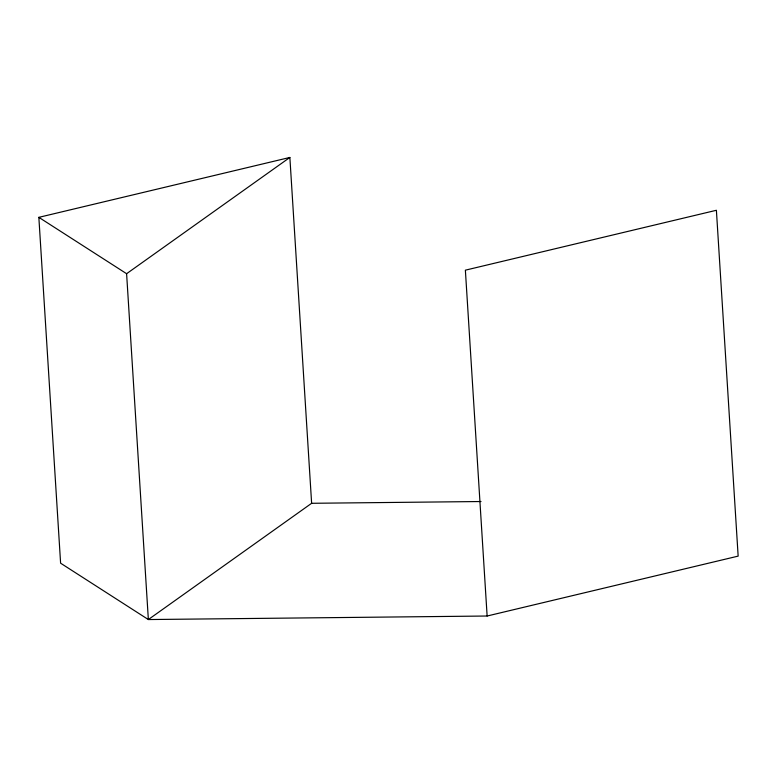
<?xml version="1.0" encoding="UTF-8"?>
<svg xmlns="http://www.w3.org/2000/svg" width="777" height="777" viewBox="0 0 777 777"><rect width="100%" height="100%" fill="white"/><g stroke="black" fill="none" stroke-linecap="round" stroke-linejoin="round"><path stroke-width="1.17" d="M487.13 616.015L465.374 270.173L716.394 210.276L738.15 556.118L487.13 616.015L148.358 619.551L126.602 273.708L289.87 157.449L311.626 503.292L148.358 619.551L60.606 563.189L38.85 217.346L289.87 157.449M311.626 503.292L481.012 501.524M38.85 217.346L126.602 273.708"/></g></svg>
